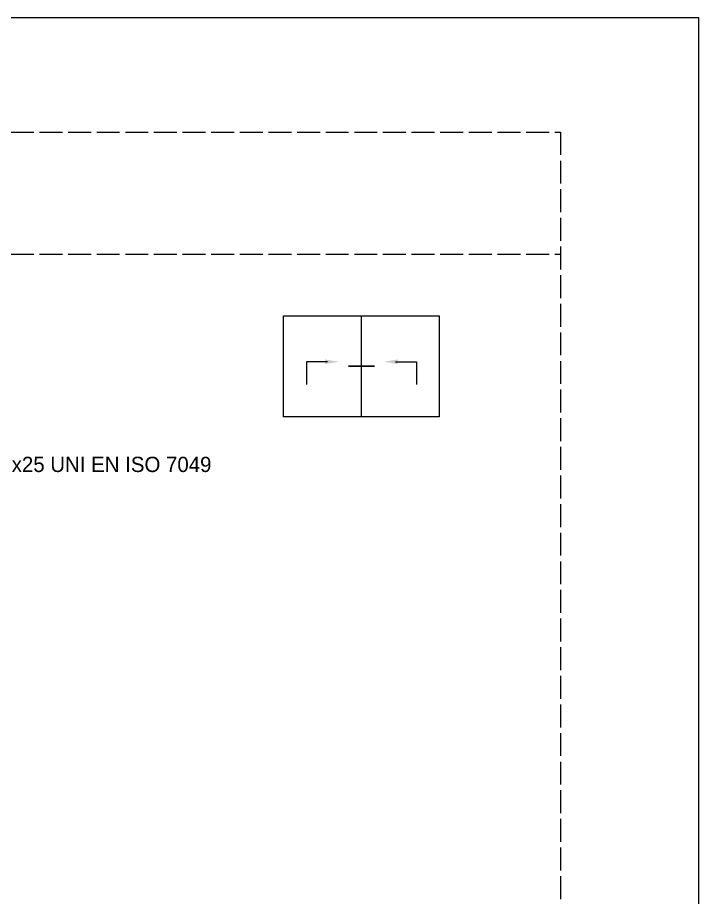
# Model space of a CAD drawing. Header units: millimetres. Extents: x -576 to 4430, y -1196 to 2690.
# Drawn here: x 1940.8 to 2030, y -604.3 to -489 of the extents above; entities that cross this region are included whole.
import ezdxf

# ---------------------------------------------------------------- set-up
doc = ezdxf.new("R2010")
doc.units = ezdxf.units.MM
doc.header["$LTSCALE"] = 0.25
doc.header["$MEASUREMENT"] = 0
doc.linetypes.add('ACAD_ISO02W100', pattern=[15, 12, -3])
doc.layers.get('0').update_dxf_attribs({"lineweight": 5})
doc.layers.add('01_Dimension', color=251, linetype='Continuous', lineweight=9)
doc.layers.add('01_Text', color=40, linetype='Continuous', lineweight=25)
doc.layers.add('02_Block Frame', color=7, linetype='Continuous', lineweight=5, true_color=0xe2001a, plot=False)
doc.layers.add('QUOTE', color=254, linetype='Continuous')
doc.styles.add('Aluk Text', font='GOTHIC.TTF')

# ---------------------------------------------------------------- blocks, each defined once
blk = doc.blocks.new('PAGE pari')
at = {"layer": '02_Block Frame', "linetype": 'ACAD_ISO02W100'}
blk.add_line((14.93, 266), (191.93, 266), dxfattribs=at)
at = {"layer": '02_Block Frame'}
blk.add_lwpolyline([(0, 0), (0, 297), (210, 297), (210, 0)], close=True, dxfattribs=at)
at = {"layer": '02_Block Frame', "linetype": 'ACAD_ISO02W100'}
blk.add_lwpolyline([(14.93, 15), (14.93, 282), (191.93, 282), (191.93, 15)], close=True, dxfattribs=at)

msp = doc.modelspace()

# ---------------------------------------------------------------- linework, layer by layer
at = {"layer": '01_Dimension', "color": 8}
msp.add_line((1985.858, -541.323), (1985.858, -528.061), dxfattribs=at)
at = {"layer": '01_Dimension'}
for p, q in [((1981.402, -534.092), (1978.655, -534.092)), ((1978.655, -534.092), (1978.655, -537.092)), ((1990.314, -534.092), (1993.061, -534.092)), ((1993.061, -534.092), (1993.061, -537.092))]:
    msp.add_line(p, q, dxfattribs=at)
at = {"layer": '01_Dimension', "color": 8}
msp.add_lwpolyline([(1996.053, -541.323), (1975.663, -541.323), (1975.663, -528.061), (1996.053, -528.061)], close=True, dxfattribs=at)
at = {"layer": '01_Dimension'}
for points in [[(1981.102, -533.792), (1981.102, -534.392), (1982.902, -534.092)], [(1990.614, -533.792), (1990.614, -534.392), (1988.814, -534.092)]]:
    msp.add_solid(points, dxfattribs=at)
at = {"layer": 'QUOTE', "color": 3}
msp.add_line((1987.575, -534.692), (1984.141, -534.692), dxfattribs=at)

# ---------------------------------------------------------------- block references
msp.add_blockref('PAGE pari', (1820, -786))

# ---------------------------------------------------------------- texts
at = {"layer": '01_Text', "style": 'Aluk Text'}
msp.add_text('Vite TB 5.5x25 UNI EN ISO 7049', height=2, dxfattribs=at).set_placement((1926.815, -548.544))

doc.saveas('drawing.dxf')
